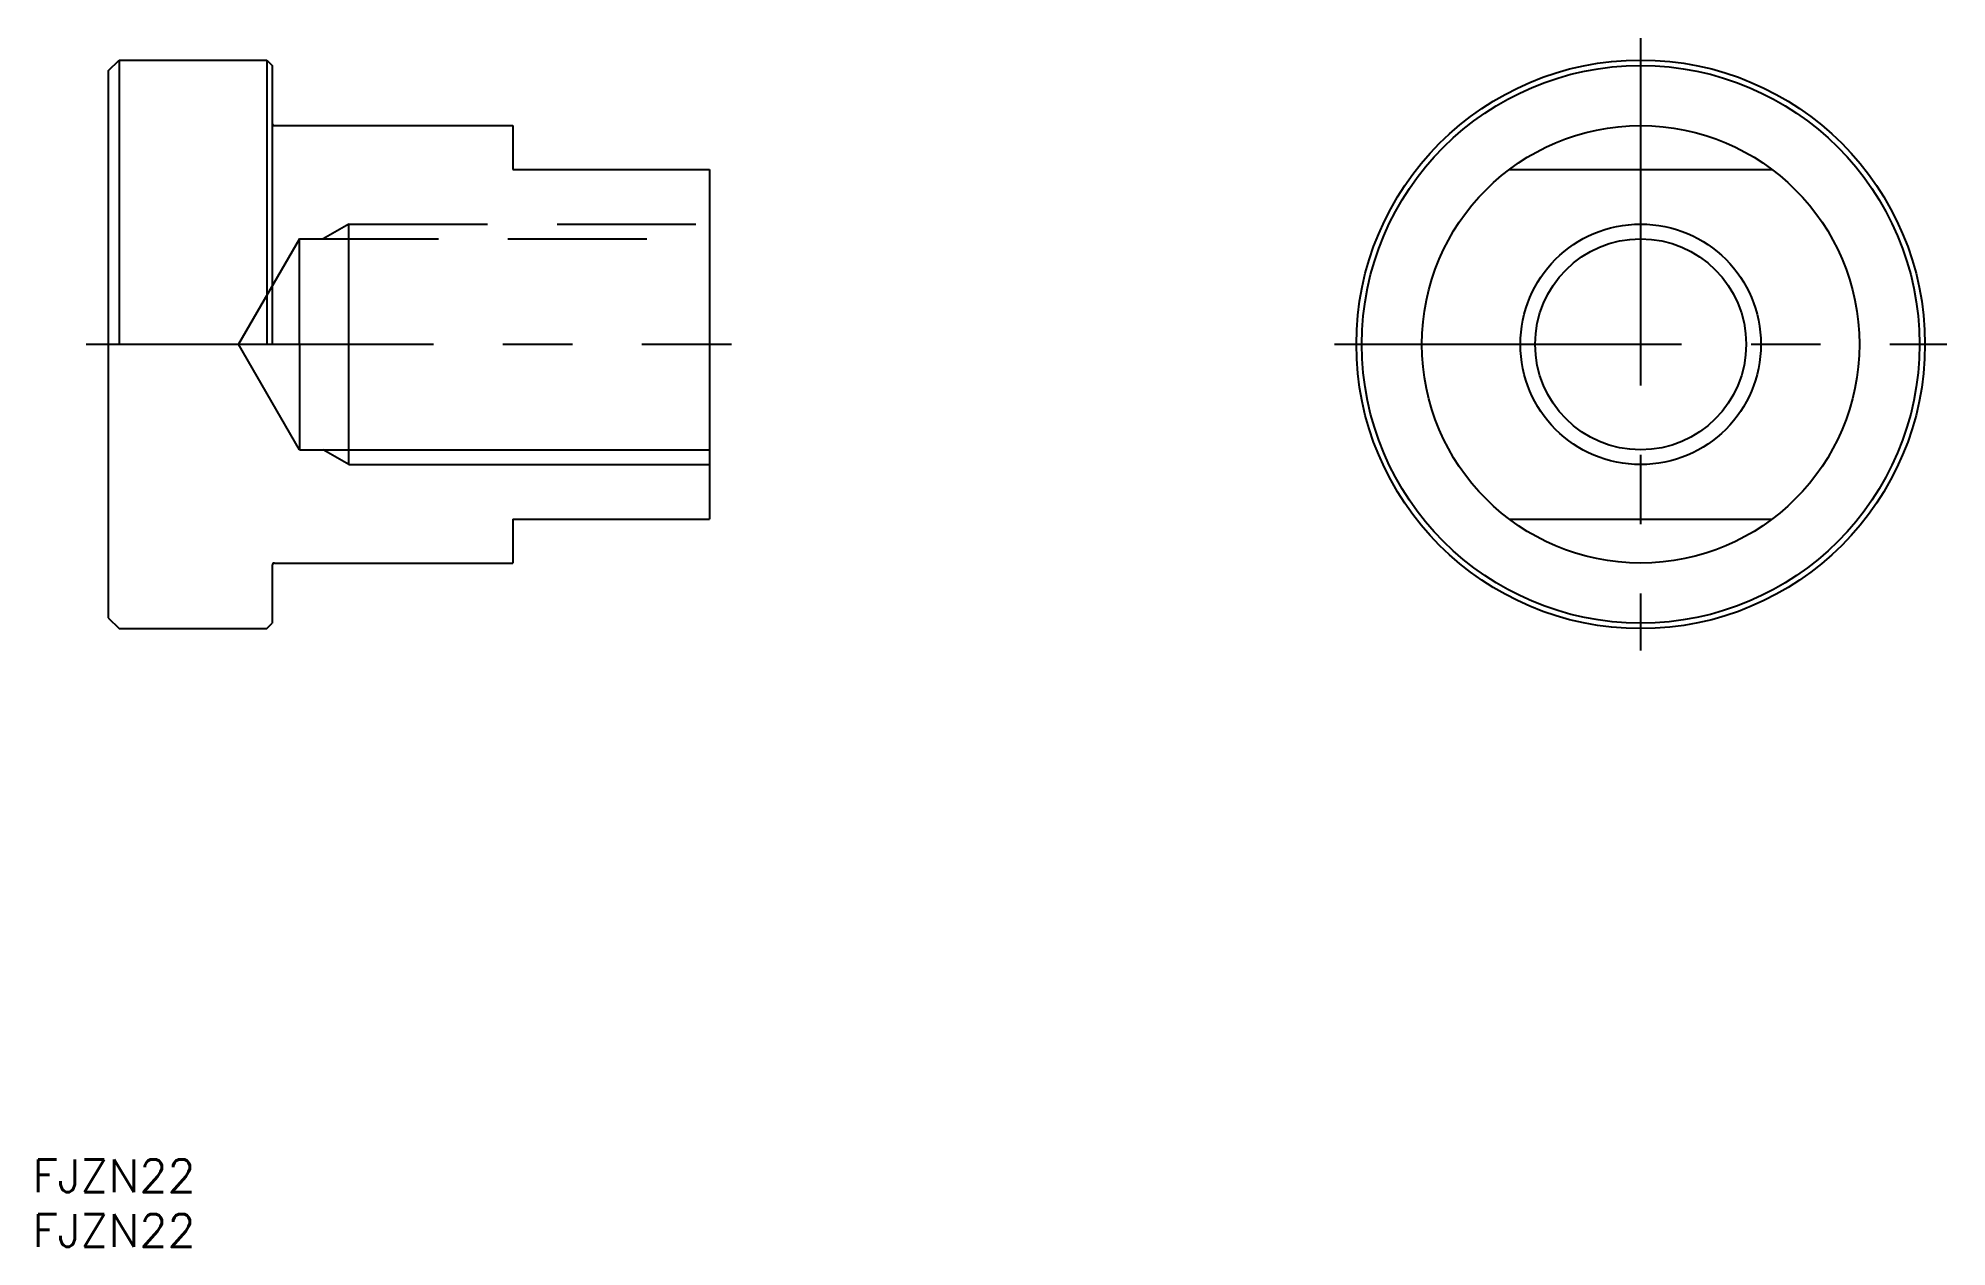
# Model space of a CAD drawing. Extents: x -147 to 28, y -83 to 28.
import ezdxf

# ---------------------------------------------------------------- set-up
doc = ezdxf.new("R2010")
doc.units = 0
doc.linetypes.add('CENTER', pattern=[50.8, 31.75, -6.35, 6.35, -6.35])
doc.linetypes.add('DASHED', pattern=[19.05, 12.7, -6.35])
doc.layers.get('0').update_dxf_attribs({"linetype": 'CONTINUOUS'})
doc.layers.add('CENTER', color=1, linetype='CONTINUOUS')
doc.styles.get("Standard").update_dxf_attribs({"font": 'txt.shx', "height": 3, "bigfont": 'bigfont.shx'})

# ---------------------------------------------------------------- blocks, each defined once
blk = doc.blocks.new('*U2')
at = {"color": 7, "linetype": 'CONTINUOUS'}
blk.add_text('FJZN22', height=3, dxfattribs=at).set_placement((-147.07, -77.54))
blk = doc.blocks.new('*U3')
at = {"color": 7, "linetype": 'CONTINUOUS'}
blk.add_text('FJZN22', height=3, dxfattribs=at).set_placement((-147.07, -82.54))

msp = doc.modelspace()

# ---------------------------------------------------------------- linework, layer by layer
at = {"color": 7, "linetype": 'CONTINUOUS'}
for p, q in [((-140.15, 25), (-139.15, 26)), ((-140.15, 25), (-140.15, -25)), ((-139.15, 26), (-125.65, 26)), ((-139.15, 26), (-139.15, 0)), ((-125.65, 26), (-125.15, 25.5)), ((-125.65, 26), (-125.65, 0)), ((-125.15, 25.5), (-125.15, 0)), ((-124.95, 20), (-103.15, 20)), ((-103.15, 20), (-103.15, 16)), ((-103.15, 16), (-85.15, 16)), ((-85.15, 16), (-85.15, -16)), ((-12, 16), (12, 16)), ((-122.65, 0), (-122.65, -9.65)), ((-118.15, -11), (-118.15, 0)), ((-122.65, -9.65), (-128.22, 0)), ((-122.65, -9.65), (-85.15, -9.65)), ((-103.15, -16), (-85.15, -16)), ((-103.15, -16), (-103.15, -20)), ((-12, -16), (12, -16)), ((-125.15, -20.2), (-125.15, -25.5)), ((-124.95, -20), (-103.15, -20)), ((-140.15, -25), (-139.15, -26)), ((-139.15, -26), (-125.65, -26)), ((-125.65, -26), (-125.15, -25.5))]:
    msp.add_line(p, q, dxfattribs=at)
at = {"color": 3, "linetype": 'DASHED'}
for p, q in [((-118.15, 11), (-120.49, 9.65)), ((-118.15, 11), (-85.15, 11)), ((-118.15, 0), (-118.15, 11)), ((-122.65, 9.65), (-128.22, 0)), ((-122.65, 0), (-122.65, 9.65)), ((-122.65, 9.65), (-85.15, 9.65))]:
    msp.add_line(p, q, dxfattribs=at)
at = {"color": 3, "linetype": 'CONTINUOUS'}
for q in [(-120.49, -9.65), (-85.15, -11)]:
    msp.add_line((-118.15, -11), q, dxfattribs=at)
at = {"color": 7, "linetype": 'CONTINUOUS'}
for radius in [26, 25.5, 20, 9.65]:
    msp.add_circle((0, 0), radius, dxfattribs=at)
at = {"color": 3, "linetype": 'CONTINUOUS'}
msp.add_circle((0, 0), 11, dxfattribs=at)
at = {"color": 7, "linetype": 'CONTINUOUS'}
for centre, start, end in [((-124.95, 20.2), 180, 270), ((-124.95, -20.2), 90, 180)]:
    msp.add_arc(centre, 0.2, start, end, dxfattribs=at)
at = {"layer": 'CENTER', "color": 1, "linetype": 'CENTER'}
for p, q in [((0, 28), (0, -28)), ((-142.15, 0), (-83.15, 0)), ((-28, 0), (28, 0))]:
    msp.add_line(p, q, dxfattribs=at)

# ---------------------------------------------------------------- block references
at = {"color": 7, "linetype": 'CONTINUOUS'}
for name in ['*U2', '*U3']:
    msp.add_blockref(name, (0, 0), dxfattribs=at)

doc.saveas('drawing.dxf')
